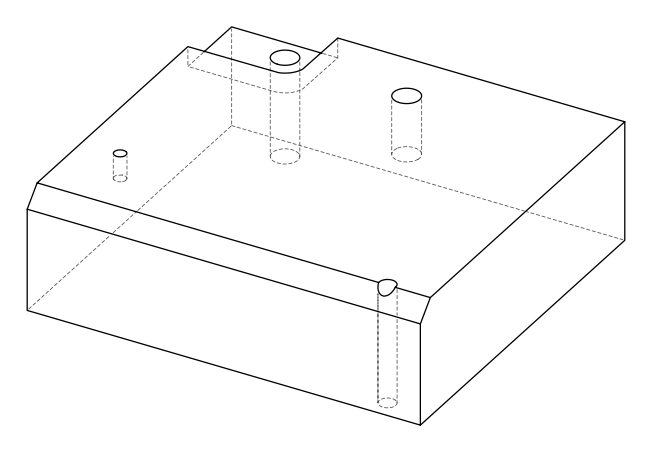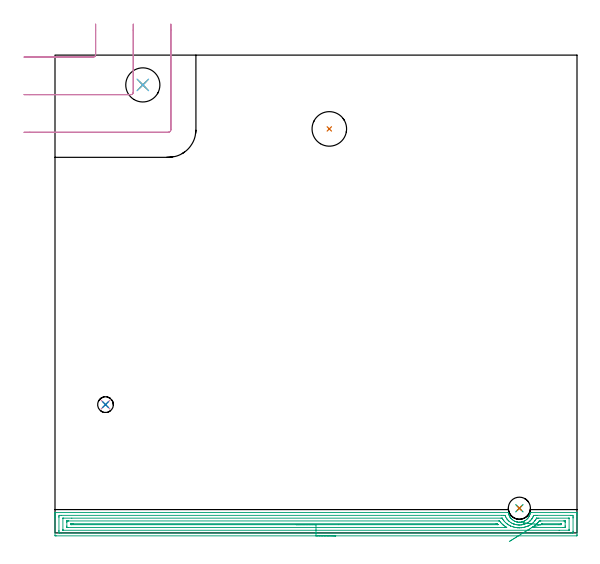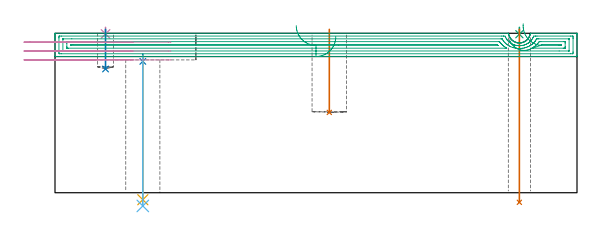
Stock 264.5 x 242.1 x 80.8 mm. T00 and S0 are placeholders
(PLAN: 10 operations, 7 tool changes, 13.9 min)
(1 INDEXABLE_INSERT_DRILL_BLIND_HOLE_FROM_SOLID | STEP1POCKET | NXT0302_006 | 0.17 min | 9586 mm3)
(2 SPOT_DRILL | STEP1HOLE | NXT0321_9005460120000 | 0.03 min | 1453 mm3)
(3 SPOT_DRILL_1 | STEP1HOLE_1 | NXT0321_9005460120000 | 0.03 min | 1 mm3)
(4 SPOT_DRILL_2 | STEP1POCKET_1 | NXT0321_9005460120000 | 0.03 min | 1 mm3)
(5 DRILL_THROUGH_HOLE_INTO_CENTER | STEP1HOLE | NXT0301_083 | 0.3 min | 6673 mm3)
(6 DRILL_TO_ENLARGE_THROUGH_HOLE | STEP1HOLE | UGT0301_244 | 0.31 min | 10851 mm3)
(7 DRILL_THROUGH_HOLE_INTO_CENTER_1 | STEP1HOLE_1 | UGT0301_223 | 0.35 min | 7946 mm3)
(8 DRILL_BLIND_HOLE_INTO_CENTER | STEP1POCKET_1 | NXT0301_126 | 0.08 min | 869 mm3)
(9 AREA_MILL | FG_CHAMFER_SURFACE | UGT0205_001 | 10.75 min | 18334 mm3)
(10 MILL_CORNER_NOTCH_RECTANGULAR | CORNER_NOTCH_RECTANGULAR | UGT0201_109 | Follow Part, ap 6.35, ae 75% | 1.83 min | 46194 mm3)
(TOOL NXT0302_006 | Index. Insert Drill 17.5mm [880-D1750L25-05] | D17.5 PA176 FL88 Z2)
(TOOL NXT0321_9005460120000 | NC Spot Drill, 142deg, 12mm, Carbide, Uncoated | D12 PA142 FL30 Z2)
(TOOL NXT0301_083 | Carbide Drill 11.2mm [860.1-1120-056A1-MM 2214] | D11.2 PA140 FL72 Z2)
(TOOL UGT0301_244 | Twist Drill 17.3 mm | D17.3 PA118 FL130 Z2)
(TOOL UGT0301_223 | Twist Drill 11.2 mm | D11.2 PA118 FL90 Z2)
(TOOL NXT0301_126 | Carbide Drill 8mm [861.1-0800-024A1-GP GC34] | D8 PA150 FL25 Z2)
(TOOL UGT0205_001 | Chamfer Mill 20 x 3 x 45 deg. | D20 FL50 Z2)
(TOOL UGT0201_109 | End Mill 25.4 mm | D25.4 FL25 Z2)
(OP 1 INDEXABLE_INSERT_DRILL_BLIND_HOLE_FROM_SOLID)
G17 G21 G94 G90
T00 M6
G54
G17 G0 G90 X139. Y204.7 S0 M3
G43 Z90.8 H1
G94 G81 G98 Z40.7 F250. R82.8
G80
M5
M2
(OP 2 SPOT_DRILL)
G17 G21 G94 G90
T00 M6
G54
G17 G0 G90 X44.5 Y227. S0 M3
G43 Z90.8 H0
G94 G81 G98 Z66.555 F250. R70.3
G80
M5
M2
(OP 3 SPOT_DRILL_1)
G17 G21 G94 G90
T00 M6
G54
G17 G0 G90 X235.3 Y12.5 S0 M3
G43 Z90.8 H0
G94 G81 G98 Z80.318 F250. R83.8
G80
M5
M2
(OP 4 SPOT_DRILL_2)
G17 G21 G94 G90
T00 M6
G54
G17 G0 G90 X25.6 Y65. S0 M3
G43 Z90.8 H0
G94 G81 G98 Z80.456 F250. R83.8
G80
M5
M2
(OP 5 DRILL_THROUGH_HOLE_INTO_CENTER)
G17 G21 G94 G90
T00 M6
G54
G17 G0 G90 X44.5 Y227. S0 M3
G43 Z90.8 H1
G94 G73 G98 Z-3.538 F250. Q10.12 R69.3
G80
M5
M2
(OP 6 DRILL_TO_ENLARGE_THROUGH_HOLE)
G17 G21 G94 G90
T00 M6
G54
G17 G0 G90 X44.5 Y227. S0 M3
G43 Z90.8 H0
G94 G73 G98 Z-6.697 F250. Q14.799 R69.3
G80
M5
M2
(OP 7 DRILL_THROUGH_HOLE_INTO_CENTER_1)
G17 G21 G94 G90
T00 M6
G54
G17 G0 G90 X235.3 Y12.5 S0 M3
G43 Z90.8 H0
G94 G73 G98 Z-4.865 F250. Q10.708 R82.8
G80
M5
M2
(OP 8 DRILL_BLIND_HOLE_INTO_CENTER)
G17 G21 G94 G90
T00 M6
G54
G17 G0 G90 X25.6 Y65. S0 M3
G43 Z90.8 H1
G94 G81 G98 Z62.7 F250. R82.8
G80
M5
M2
(OP 9 AREA_MILL)
G17 G21 G94 G90
T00 M6
G54
G17 G0 G90 X142.25 Y-1.5 S1061 M3
G43 Z90.8 H0
Z79.
G94 G1 X142.212 Z78.128 F250.
X142.098 Z77.264
X141.909 Z76.412
X141.647 Z75.58
X141.313 Z74.774
X140.91 Z74.
X140.442 Z73.264
X139.91 Z72.572
X139.321 Z71.929
X138.678 Z71.34
X137.986 Z70.809
X137.25 Z70.34
X136.476 Z69.937
X135.67 Z69.603
X134.838 Z69.341
X133.986 Z69.152
X133.122 Z69.038
X132.25 Z69.
X0.606
X0.276 Y-1.497 Z69.002
X0.01 Y-1.492 Z69.006
X0. Y-1.222 Z69.275
Y7.068 Z77.562
Y7.639 Z78.136
Y7.958 Z78.454
Y8.529 Z79.025
Y8.847 Z79.342
Y9.485 Z79.984
Y9.897 Z80.396
X0.006 Y10.259 Z80.751
X0.01 Y10.297 Z80.788
X0.16 Y10.3 Z80.8
X229.533
X229.736 Y10.297 Z80.789
X229.747 Y10.265 Z80.757
X229.815 Y9.944 Z80.44
X229.859 Y9.737 Z80.232
X229.911 Y9.487 Z79.985
X229.925 Y9.438 Z79.937
X229.977 Y9.294 Z79.794
X230.085 Y8.993 Z79.49
X230.148 Y8.847 Z79.343
X230.229 Y8.66 Z79.16
X230.275 Y8.553 Z79.053
X230.359 Y8.403 Z78.898
X230.414 Y8.3 Z78.798
X230.521 Y8.104 Z78.603
X230.574 Y8.021 Z78.52
X230.615 Y7.958 Z78.455
X230.653 Y7.899 Z78.397
X230.801 Y7.669 Z78.168
X230.871 Y7.582 Z78.081
X230.927 Y7.513 Z78.01
X230.992 Y7.432 Z77.931
X231.192 Y7.209 Z77.708
X231.62 Y6.785 Z77.284
X231.695 Y6.72 Z77.219
X232.132 Y6.397 Z76.896
X232.392 Y6.234 Z76.731
X232.587 Y6.111 Z76.609
X232.995 Y5.9 Z76.399
X233.234 Y5.8 Z76.299
X233.479 Y5.712 Z76.208
X233.922 Y5.586 Z76.08
X233.995 Y5.571 Z76.064
X234.184 Y5.529 Z76.026
X234.263 Y5.512 Z76.01
X234.347 Y5.495 Z75.991
X234.37 Y5.49 Z75.985
X234.441 Y5.482 Z75.974
X234.815 Y5.429 Z75.926
X235.15 Y5.403 Z75.903
X235.195 Y5.404 Z75.904
X235.206 Z75.903
X235.486 Y5.408
X235.562 Y5.411 Z75.911
X235.709 Y5.421 Z75.92
X236.154 Y5.477 Z75.972
X236.226 Y5.492 Z75.986
X236.336 Y5.512 Z76.01
X236.528 Y5.551 Z76.048
X236.602 Y5.567 Z76.062
X236.673 Y5.587 Z76.081
X236.997 Y5.673 Z76.172
X237.046 Y5.687 Z76.185
X237.119 Y5.713 Z76.211
X237.328 Y5.787 Z76.286
X237.605 Y5.9 Z76.4
X237.938 Y6.07 Z76.567
X238.011 Y6.115 Z76.611
X238.392 Y6.347 Z76.843
X238.83 Y6.657 Z77.155
X238.904 Y6.72 Z77.219
X238.979 Y6.785 Z77.284
X239.266 Y7.068 Z77.567
X239.364 Y7.164 Z77.663
X239.722 Y7.568 Z78.066
X239.796 Y7.669 Z78.168
X240.079 Y8.104 Z78.603
X240.229 Y8.376 Z78.876
X240.327 Y8.553 Z79.053
X240.459 Y8.847 Z79.346
X240.48 Y8.895 Z79.393
X240.614 Y9.241 Z79.74
X240.673 Y9.438 Z79.937
X240.758 Y9.774 Z80.273
X240.771 Y9.84 Z80.339
X240.849 Y10.224 Z80.719
X240.867 Y10.296 Z80.79
X241.135 Y10.3 Z80.8
X264.34
X264.49 Y10.297 Z80.788
X264.494 Y10.259 Z80.751
X264.5 Y9.896 Z80.396
Y9.485 Z79.984
Y8.847 Z79.342
Y7.639 Z78.136
Y7.068 Z77.562
Y-0.937 Z69.561
X264.498 Y-1.224 Z69.273
X264.49 Y-1.492 Z69.006
X264.222 Y-1.499 Z68.999
X132.25 Y-1.5 Z69.
Y-0.086 Z70.414
X3.322
X2.428 Y-0.083 Z70.417
X2.391 Y-0.081 Z70.419
X2.01 Y-0.047 Z70.453
X2.003 Y0.34 Z70.84
X2.001 Y0.842 Z71.342
X2. Y1.232 Z71.732
X2.001 Y7.958 Z78.458
X2.002 Y8.345 Z78.845
X2.01 Y8.847 Z79.347
X2.357 Y8.882 Z79.382
X2.391 Y8.883 Z79.383
X3.245 Y8.886 Z79.386
X226.37
X227.264 Y8.885 Z79.385
X227.301 Y8.883 Z79.383
X228.063 Y8.847 Z79.347
X228.194 Y8.535 Z79.035
X228.467 Y7.958 Z78.458
X228.821 Y7.333 Z77.833
X229.001 Y7.068 Z77.568
X229.086 Y6.949 Z77.449
X229.444 Y6.53 Z77.03
X229.784 Y6.179 Z76.679
X229.979 Y5.986 Z76.486
X230.172 Y5.813 Z76.313
X230.852 Y5.309 Z75.809
X230.871 Y5.297 Z75.797
X230.883 Y5.289 Z75.789
X231.436 Y4.962 Z75.462
X231.764 Y4.792 Z75.292
X231.922 Y4.715 Z75.215
X232.215 Y4.591 Z75.091
X232.643 Y4.426 Z74.926
X232.656 Y4.421 Z74.921
X232.665 Y4.418 Z74.918
X232.728 Y4.4 Z74.9
X233.375 Y4.23 Z74.73
X233.549 Y4.192 Z74.692
X233.813 Y4.136 Z74.636
X234.441 Y4.046 Z74.546
X234.831 Y4.012 Z74.512
X235.094 Y3.997 Z74.497
X235.334
X235.727 Y4.008 Z74.508
X236.226 Y4.055 Z74.555
X236.534 Y4.093 Z74.593
X237.119 Y4.206 Z74.706
X237.278 Y4.241 Z74.741
X237.87 Y4.4 Z74.9
X237.991 Y4.44 Z74.94
X238.011 Y4.448 Z74.948
X238.615 Y4.688 Z75.188
X238.904 Y4.827 Z75.327
X239.209 Y4.986 Z75.486
X239.719 Y5.289 Z75.789
X239.766 Y5.319 Z75.819
X239.796 Y5.34 Z75.84
X240.283 Y5.694 Z76.194
X240.689 Y6.049 Z76.549
X240.756 Y6.112 Z76.612
X240.821 Y6.179 Z76.679
X241.188 Y6.571 Z77.071
X241.581 Y7.033 Z77.533
X241.596 Y7.053 Z77.553
X241.606 Y7.068 Z77.568
X241.939 Y7.601 Z78.101
X242.135 Y7.958 Z78.458
X242.248 Y8.182 Z78.682
X242.474 Y8.69 Z79.19
X242.522 Y8.799 Z79.299
X242.545 Y8.847 Z79.347
X243.33 Y8.884 Z79.384
X243.366 Y8.885 Z79.385
X244.22 Y8.886 Z79.386
X261.178
X262.073 Y8.883 Z79.383
X262.109 Y8.881 Z79.381
X262.49 Y8.847 Z79.347
X262.497 Y8.46 Z78.96
X262.499 Y7.958 Z78.458
X262.5 Y7.568 Z78.068
X262.499 Y0.842 Z71.342
X262.498 Y0.455 Z70.955
X262.49 Y-0.047 Z70.453
X262.143 Y-0.082 Z70.418
X262.109 Y-0.083 Z70.417
X261.255 Y-0.086 Z70.414
X132.25
Y1.328 Z71.828
X4.176 Y1.329 Z71.829
X4.041 Y1.33 Z71.83
X4.019 Y1.332 Z71.832
X4.014 Y1.334 Z71.834
X4.01 Y1.347 Z71.847
X4.004 Y1.439 Z71.939
X4.001 Y1.556 Z72.056
Y7.243 Z77.743
X4.007 Y7.419 Z77.919
X4.01 Y7.464 Z77.964
X4.026 Y7.466 Z77.966
X4.075 Y7.469 Z77.969
X4.176 Y7.47 Z77.97
X8.513 Y7.472 Z77.972
X226.005 Y7.471 Z77.971
X226.409 Y7.469 Z77.969
X226.543 Y7.467 Z77.967
X226.562 Y7.465 Z77.965
X226.578 Y7.453 Z77.953
X226.609 Y7.407 Z77.907
X226.662 Y7.322 Z77.822
X226.815 Y7.068 Z77.568
X227. Y6.762 Z77.262
X227.301 Y6.306 Z76.806
X227.357 Y6.234 Z76.734
X227.403 Y6.179 Z76.679
X227.772 Y5.754 Z76.254
X228.194 Y5.311 Z75.811
X228.217 Y5.289 Z75.789
X228.674 Y4.876 Z75.376
X229.086 Y4.57 Z75.07
X229.326 Y4.4 Z74.9
X229.979 Y3.982 Z74.482
X230.278 Y3.808 Z74.308
X230.856 Y3.511 Z74.011
X230.871 Y3.504 Z74.004
X230.884 Y3.498 Z73.998
X231.764 Y3.163 Z73.663
X232.259 Y3.017 Z73.517
X232.656 Y2.91 Z73.41
X233.42 Y2.749 Z73.249
X233.549 Y2.729 Z73.229
X234.358 Y2.621 Z73.121
X234.441 Y2.614 Z73.114
X234.449 Y2.613 Z73.113
X234.908 Y2.589 Z73.089
X235.334 Y2.579 Z73.079
X235.376
X236.223 Y2.621 Z73.121
X236.226
X237.019 Y2.721 Z73.221
X237.119 Y2.738 Z73.238
X237.765 Y2.867 Z73.367
X238.011 Y2.925 Z73.425
X238.471 Y3.053 Z73.553
X238.904 Y3.189 Z73.689
X239.137 Y3.278 Z73.778
X239.738 Y3.511 Z74.011
X239.778 Y3.529 Z74.029
X239.796 Y3.538 Z74.038
X240.366 Y3.832 Z74.332
X240.689 Y4.02 Z74.52
X240.925 Y4.165 Z74.665
X241.288 Y4.4 Z74.9
X241.461 Y4.52 Z75.02
X241.581 Y4.607 Z75.107
X241.825 Y4.794 Z75.294
X241.96 Y4.912 Z75.412
X242.381 Y5.289 Z75.789
X242.429 Y5.334 Z75.834
X242.474 Y5.379 Z75.879
X242.859 Y5.795 Z76.295
X243.189 Y6.179 Z76.679
X243.269 Y6.276 Z76.776
X243.366 Y6.402 Z76.902
X243.628 Y6.807 Z77.307
X243.791 Y7.068 Z77.568
X243.964 Y7.362 Z77.862
X243.999 Y7.418 Z77.918
X244.024 Y7.453 Z77.953
X244.037 Y7.465 Z77.965
X244.057 Y7.466 Z77.966
X244.259 Y7.469 Z77.969
X244.747 Y7.471 Z77.971
X245.151 Y7.472 Z77.972
X260.324 Y7.471 Z77.971
X260.459 Y7.47 Z77.97
X260.481 Y7.468 Z77.968
X260.486 Y7.466 Z77.966
X260.49 Y7.453 Z77.953
X260.496 Y7.361 Z77.861
X260.499 Y7.244 Z77.744
Y1.557 Z72.057
X260.493 Y1.381 Z71.881
X260.49 Y1.336 Z71.836
X260.474 Y1.334 Z71.834
X260.425 Y1.331 Z71.831
X260.324 Y1.33 Z71.83
X255.457 Y1.328 Z71.828
X132.25
Y2.743 Z73.243
X6.732
X6.062 Y2.746 Z73.246
X6.025 Y2.747 Z73.247
X6.01 Y2.749 Z73.249
X6.008 Y2.769 Z73.269
X6.003 Y2.869 Z73.369
X6.001 Y3.07 Z73.57
X6. Y3.472 Z73.972
Y5.251 Z75.751
X6.002 Y5.715 Z76.215
X6.005 Y5.927 Z76.427
X6.01 Y6.033 Z76.533
X6.013 Y6.051 Z76.551
X6.033 Y6.053 Z76.553
X6.085 Y6.055 Z76.555
X6.854 Y6.057 Z76.557
X6.976
X224.746
X225.131 Y6.053 Z76.553
X225.225 Y6.05 Z76.55
X225.247 Y6.044 Z76.544
X225.293 Y5.983 Z76.483
X225.367 Y5.882 Z76.382
X225.516 Y5.676 Z76.176
X225.834 Y5.289 Z75.789
X226.1 Y4.978 Z75.478
X226.409 Y4.656 Z75.156
X226.671 Y4.4 Z74.9
X227. Y4.096 Z74.596
X227.158 Y3.954 Z74.454
X227.301 Y3.843 Z74.343
X227.759 Y3.511 Z74.011
X228.194 Y3.216 Z73.716
X228.473 Y3.033 Z73.533
X228.726 Y2.87 Z73.37
X228.915 Y2.75 Z73.25
X228.072 Y2.743 Z73.243
X132.25
Y4.157 Z74.657
X8.395
X8.232 Y4.158 Z74.658
X8.102 Y4.161 Z74.661
X8.022 Y4.164 Z74.664
X8.01 Y4.189 Z74.689
X8.006 Y4.4 Z74.9
X8.007 Y4.559 Z75.059
X8.01 Y4.632 Z75.132
X8.151 Y4.637 Z75.137
X8.396 Y4.641 Z75.141
X8.639 Y4.643 Z75.143
X9.287
X223.488
X223.731 Y4.641 Z75.141
X223.975 Y4.637 Z75.137
X224.036 Y4.634 Z75.134
X224.068 Y4.602 Z75.102
X224.131 Y4.533 Z75.033
X224.436 Y4.18 Z74.68
X224.448 Y4.164 Z74.664
Y4.162 Z74.662
X224.44 Y4.16 Z74.66
X224.382 Y4.158 Z74.658
X143.716 Y4.157 Z74.657
X132.25
X131.378 Z74.695
X130.514 Z74.809
X129.662 Z74.998
X128.83 Z75.26
X128.024 Z75.594
X127.25 Z75.997
X126.514 Z76.465
X125.822 Z76.996
X125.179 Z77.586
X124.59 Z78.229
X124.058 Z78.921
X123.59 Z79.657
X123.187 Z80.431
X122.853 Z81.237
X122.591 Z82.069
X122.402 Z82.92
X122.288 Z83.785
X122.25 Z84.657
G0 Z90.8
X230.213 Y-4.349
Z77.451
G1 X230.587 Y-4.118 Z76.698
X231.015 Y-3.853 Z75.985
X231.495 Y-3.556 Z75.319
X232.022 Y-3.23 Z74.705
X232.592 Y-2.877 Z74.148
X233.201 Y-2.5 Z73.65
X233.846 Y-2.101 Z73.217
X234.519 Y-1.684 Z72.852
X235.218 Y-1.252 Z72.558
X235.935 Y-0.808 Z72.335
X236.666 Y-0.356 Z72.188
X237.405 Y0.102 Z72.116
X238.147 Y0.561 Z72.119
X238.886 Y1.018 Z72.199
X239.616 Y1.47 Z72.355
X240.332 Y1.913 Z72.584
X241.028 Y2.343 Z72.886
X241.698 Y2.758 Z73.258
X242.092 Y3.002 Z73.502
X242.268 Y3.113 Z73.613
X242.474 Y3.245 Z73.745
X242.632 Y3.353 Z73.853
X242.854 Y3.511 Z74.011
X243.366 Y3.892 Z74.392
X243.636 Y4.132 Z74.632
X243.931 Y4.4 Z74.9
X244.097 Y4.561 Z75.061
X244.259 Y4.724 Z75.224
X244.531 Y5.018 Z75.518
X244.765 Y5.289 Z75.789
X244.94 Y5.5 Z76.
X245.151 Y5.764 Z76.264
X245.326 Y6.005 Z76.505
X245.375 Y6.05 Z76.55
X245.466 Y6.053 Z76.553
X245.659 Y6.055 Z76.555
X246.044 Y6.057 Z76.557
X246.166
X257.768
X258.437 Y6.054 Z76.554
X258.475 Y6.053 Z76.553
X258.49 Y6.051 Z76.551
X258.492 Y6.031 Z76.531
X258.497 Y5.931 Z76.431
X258.499 Y5.73 Z76.23
X258.5 Y5.328 Z75.828
Y3.549 Z74.049
X258.498 Y3.085 Z73.585
X258.495 Y2.873 Z73.373
X258.49 Y2.767 Z73.267
X258.487 Y2.749 Z73.249
X258.467 Y2.747 Z73.247
X258.415 Y2.745 Z73.245
X257.646 Y2.743 Z73.243
X257.524
X242.474
X242.351 Y2.744 Z73.244
X241.893 Y2.75 Z73.25
X241.698 Y2.758 Z73.258
X246.156 Y4.163 Z74.663
X246.172 Y4.186 Z74.686
X246.21 Y4.235 Z74.735
X246.351 Y4.4 Z74.9
X246.53 Y4.602 Z75.102
X246.558 Y4.633 Z75.133
X246.612 Y4.637 Z75.137
X246.695 Y4.64 Z75.14
X246.936 Y4.642 Z75.142
X256.105 Y4.643 Z75.143
X256.268 Y4.641 Z75.141
X256.398 Y4.639 Z75.139
X256.477 Y4.636 Z75.136
X256.49 Y4.611 Z75.111
X256.493 Y4.4 Z74.9
Y4.241 Z74.741
X256.49 Y4.168 Z74.668
X256.349 Y4.164 Z74.664
X256.103 Y4.159 Z74.659
X255.861 Y4.158 Z74.658
X255.213 Y4.157 Z74.657
X246.236
X246.215 Y4.158 Z74.658
X246.187 Y4.16 Z74.66
X246.156 Y4.163 Z74.663
X245.297 Y4.25 Z74.788
X244.452 Y4.335 Z74.987
X243.627 Y4.418 Z75.26
X242.83 Y4.498 Z75.604
X242.065 Y4.575 Z76.017
X241.339 Y4.649 Z76.495
X240.657 Y4.717 Z77.035
X240.024 Y4.781 Z77.632
X239.446 Y4.839 Z78.283
X238.927 Y4.892 Z78.982
X238.469 Y4.938 Z79.723
X238.079 Y4.977 Z80.502
X237.757 Y5.01 Z81.312
X237.506 Y5.035 Z82.148
X237.329 Y5.053 Z83.002
X237.227 Y5.063 Z83.868
X237.2 Y5.066 Z84.74
X237.249 Y5.061 Z85.611
G0 Z90.8
M5
M2
(OP 10 MILL_CORNER_NOTCH_RECTANGULAR)
G17 G21 G94 G90
T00 M6
G54
G17 G0 G90 X-15.7 Y241.1 S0 M3
G43 Z90.8 H0
Z76.3
G94 G1 X-12.7 F250.
X19.335 F500.
G3 X20.6 Y242.365 R1.27
G1 Y254.8
Y257.8 F250.
G0 Z90.8
X-15.7 Y222.05
Z76.3
G1 X-12.7
X38.385 F500.
G3 X39.65 Y223.315 R1.27
G1 Y254.8
Y257.8 F250.
G0 Z90.8
X-15.7 Y203.
Z76.3
G1 X-12.7
X57.4 F500.
G3 X58.7 Y204.3 R1.3
G1 Y254.8
Y257.8 F250.
G0 Z90.8
X-15.7 Y241.1
Z71.8
G1 X-12.7
X19.335 F500.
G3 X20.6 Y242.365 R1.27
G1 Y254.8
Y257.8 F250.
G0 Z90.8
X-15.7 Y222.05
Z71.8
G1 X-12.7
X38.384 F500.
G3 X39.65 Y223.316 R1.27
G1 Y254.8
Y257.8 F250.
G0 Z90.8
X-15.7 Y203.
Z71.8
G1 X-12.7
X57.4 F500.
G3 X58.7 Y204.3 R1.3
G1 Y254.8
Y257.8 F250.
G0 Z90.8
X-15.7 Y241.1
Z67.3
G1 X-12.7
X19.335 F500.
G3 X20.6 Y242.365 R1.27
G1 Y254.8
Y257.8 F250.
G0 Z90.8
X-15.7 Y222.05
Z67.3
G1 X-12.7
X38.384 F500.
G3 X39.65 Y223.316 R1.27
G1 Y254.8
Y257.8 F250.
G0 Z90.8
X-15.7 Y203.
Z67.3
G1 X-12.7
X57.4 F500.
G3 X58.7 Y204.3 R1.3
G1 Y254.8
Y257.8 F250.
G0 Z90.8
M5
M2
